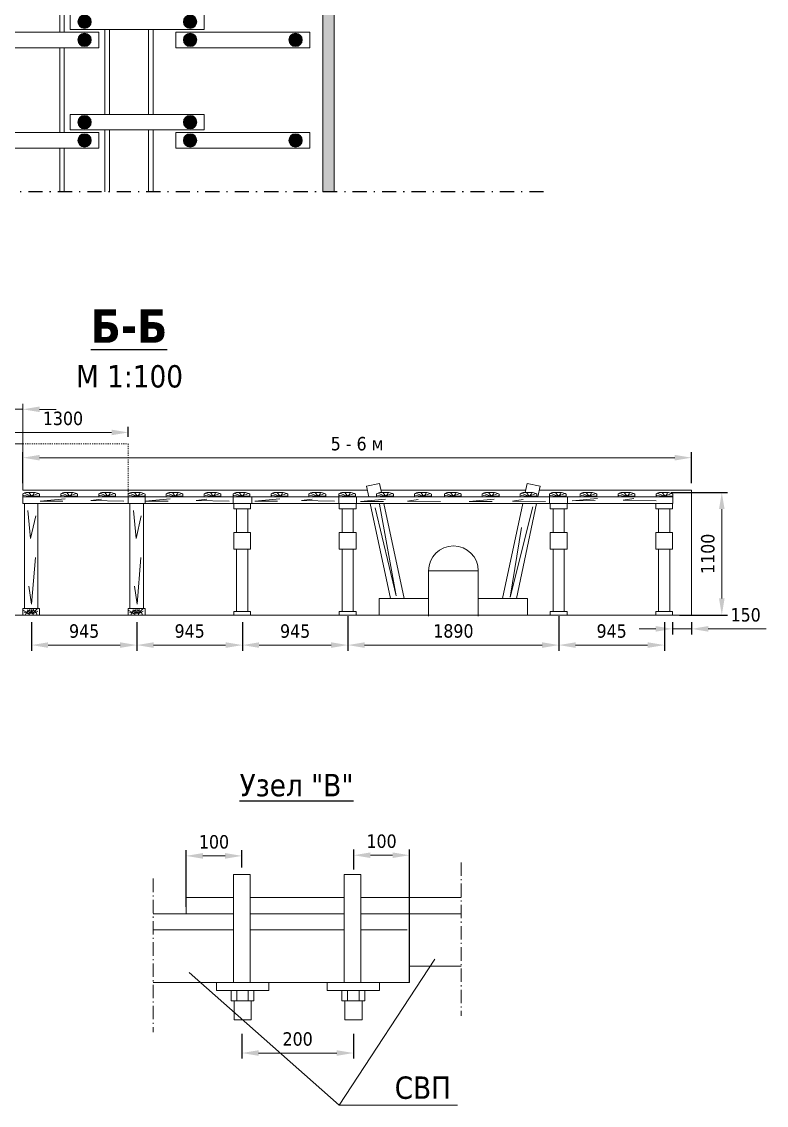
# Model space of a CAD drawing. Header units: millimetres. Extents: x 1757 to 4342, y -1901 to 53.
# Drawn here: x 3920.7 to 3987.4, y -538 to -440.9 of the extents above; entities that cross this region are included whole.
import ezdxf

# ---------------------------------------------------------------- set-up
doc = ezdxf.new("R2010")
doc.units = ezdxf.units.MM
doc.header["$LTSCALE"] = 0.1
for name, pattern in [('ACAD_ISO10W100', [18, 12, -3, 0, -3]), ('DASHDOT', [25.4, 12.7, -6.35, 0, -6.35]), ('DASHED', [0.75, 0.5, -0.25])]:
    doc.linetypes.add(name, pattern=pattern)
doc.styles.add('стиль', font='TAHOMA.TTF')
doc.dimstyles.new('Копия DIN', dxfattribs={"dimtxt": 2, "dimasz": 2.5, "dimexe": 0.5, "dimexo": 0.625, "dimtad": 0, "dimdec": 0, "dimlfac": 100, "dimzin": 4, "dimdsep": 46, "dimtxsty": 'стиль', "dimcen": 2.5, "dimclre": 256, "dimclrt": 256, "dimadec": 0, "dimazin": 2, "dimtfac": 1, "dimtdec": 0, "dimtmove": 0, "dimatfit": 3, "dimfxl": 1.25, "dimtvp": 1, "dimtolj": 1, "dimtzin": 0, "dimlwd": 0, "dimarcsym": 0})

# ---------------------------------------------------------------- blocks, each defined once
blk = doc.blocks.new('*D414')
at = {"linetype": 'ByBlock', "lineweight": -2}
for p, q in [((3917.758, -479.157), (3917.758, -477.209)), ((3930.208, -478.093), (3930.208, -477.209))]:
    blk.add_line(p, q, dxfattribs=at)
at = {"color": 0, "linetype": 'ByBlock', "lineweight": 0}
blk.add_line((3928.708, -477.709), (3919.258, -477.709), dxfattribs=at)
at = {"color": 0, "lineweight": 0}
for points in [[(3919.258, -477.459), (3919.258, -477.959), (3917.758, -477.709)], [(3928.708, -477.459), (3928.708, -477.959), (3930.208, -477.709)]]:
    blk.add_solid(points, dxfattribs=at)
at = {"layer": 'Defpoints', "color": 0, "lineweight": 0}
for p in [(3917.758, -477.709), (3930.208, -478.718), (3917.758, -479.782)]:
    blk.add_point(p, dxfattribs=at)
at = {"lineweight": 0, "insert": (3924.358, -476.459), "char_height": 1.2, "attachment_point": 5, "style": 'стиль'}
blk.add_mtext('\\A1;1300', dxfattribs=at)
blk = doc.blocks.new('*D415')
at = {"linetype": 'ByBlock', "lineweight": -2}
for p, q in [((3978.958, -494.703), (3978.958, -495.799)), ((3980.658, -494.703), (3980.658, -495.799))]:
    blk.add_line(p, q, dxfattribs=at)
at = {"color": 0, "linetype": 'ByBlock', "lineweight": 0}
for p, q in [((3977.458, -495.299), (3975.958, -495.299)), ((3978.958, -495.299), (3980.658, -495.299)), ((3982.158, -495.299), (3987.362, -495.299))]:
    blk.add_line(p, q, dxfattribs=at)
at = {"color": 0, "lineweight": 0}
for points in [[(3977.458, -495.049), (3977.458, -495.549), (3978.958, -495.299)], [(3982.158, -495.049), (3982.158, -495.549), (3980.658, -495.299)]]:
    blk.add_solid(points, dxfattribs=at)
at = {"layer": 'Defpoints', "color": 0, "lineweight": 0}
for p in [(3978.958, -494.078), (3980.658, -494.078), (3980.658, -495.299)]:
    blk.add_point(p, dxfattribs=at)
at = {"lineweight": 15, "insert": (3985.51, -494.05), "char_height": 1.2, "attachment_point": 5, "style": 'стиль'}
blk.add_mtext('\\A1;150', dxfattribs=at)
blk = doc.blocks.new('*D416')
at = {"linetype": 'ByBlock', "lineweight": -2}
for p, q in [((3921.53, -494.694), (3921.53, -497.251)), ((3930.98, -494.694), (3930.98, -497.251))]:
    blk.add_line(p, q, dxfattribs=at)
at = {"color": 0, "linetype": 'ByBlock', "lineweight": 0}
blk.add_line((3923.03, -496.751), (3929.48, -496.751), dxfattribs=at)
at = {"color": 0, "lineweight": 0}
for points in [[(3923.03, -496.501), (3923.03, -497.001), (3921.53, -496.751)], [(3929.48, -496.501), (3929.48, -497.001), (3930.98, -496.751)]]:
    blk.add_solid(points, dxfattribs=at)
at = {"layer": 'Defpoints', "color": 0, "lineweight": 0}
for p in [(3921.53, -494.069), (3930.98, -494.069), (3930.98, -496.751)]:
    blk.add_point(p, dxfattribs=at)
at = {"lineweight": 15, "insert": (3926.255, -495.502), "char_height": 1.2, "attachment_point": 5, "style": 'стиль'}
blk.add_mtext('\\A1;945', dxfattribs=at)
blk = doc.blocks.new('*D417')
at = {"linetype": 'ByBlock', "lineweight": -2}
for p, q in [((3930.98, -494.694), (3930.98, -497.251)), ((3940.43, -494.694), (3940.43, -497.251))]:
    blk.add_line(p, q, dxfattribs=at)
at = {"color": 0, "linetype": 'ByBlock', "lineweight": 0}
blk.add_line((3932.48, -496.751), (3938.93, -496.751), dxfattribs=at)
at = {"color": 0, "lineweight": 0}
for points in [[(3932.48, -496.501), (3932.48, -497.001), (3930.98, -496.751)], [(3938.93, -496.501), (3938.93, -497.001), (3940.43, -496.751)]]:
    blk.add_solid(points, dxfattribs=at)
at = {"layer": 'Defpoints', "color": 0, "lineweight": 0}
for p in [(3930.98, -494.069), (3940.43, -494.069), (3940.43, -496.751)]:
    blk.add_point(p, dxfattribs=at)
at = {"lineweight": 15, "insert": (3935.705, -495.502), "char_height": 1.2, "attachment_point": 5, "style": 'стиль'}
blk.add_mtext('\\A1;945', dxfattribs=at)
blk = doc.blocks.new('*D418')
at = {"linetype": 'ByBlock', "lineweight": -2}
for p, q in [((3940.43, -494.694), (3940.43, -497.251)), ((3949.88, -494.694), (3949.88, -497.251))]:
    blk.add_line(p, q, dxfattribs=at)
at = {"color": 0, "linetype": 'ByBlock', "lineweight": 0}
blk.add_line((3941.93, -496.751), (3948.38, -496.751), dxfattribs=at)
at = {"color": 0, "lineweight": 0}
for points in [[(3941.93, -496.501), (3941.93, -497.001), (3940.43, -496.751)], [(3948.38, -496.501), (3948.38, -497.001), (3949.88, -496.751)]]:
    blk.add_solid(points, dxfattribs=at)
at = {"layer": 'Defpoints', "color": 0, "lineweight": 0}
for p in [(3940.43, -494.069), (3949.88, -494.069), (3949.88, -496.751)]:
    blk.add_point(p, dxfattribs=at)
at = {"lineweight": 15, "insert": (3945.155, -495.502), "char_height": 1.2, "attachment_point": 5, "style": 'стиль'}
blk.add_mtext('\\A1;945', dxfattribs=at)
blk = doc.blocks.new('*D419')
at = {"linetype": 'ByBlock', "lineweight": -2}
for p, q in [((3949.88, -494.165), (3949.88, -497.251)), ((3968.78, -494.165), (3968.78, -497.251))]:
    blk.add_line(p, q, dxfattribs=at)
at = {"color": 0, "linetype": 'ByBlock', "lineweight": 0}
blk.add_line((3951.38, -496.751), (3967.28, -496.751), dxfattribs=at)
at = {"color": 0, "lineweight": 0}
for points in [[(3951.38, -496.501), (3951.38, -497.001), (3949.88, -496.751)], [(3967.28, -496.501), (3967.28, -497.001), (3968.78, -496.751)]]:
    blk.add_solid(points, dxfattribs=at)
at = {"layer": 'Defpoints', "color": 0, "lineweight": 0}
for p in [(3949.88, -493.54), (3968.78, -493.54), (3968.78, -496.751)]:
    blk.add_point(p, dxfattribs=at)
at = {"lineweight": 15, "insert": (3959.33, -495.497), "char_height": 1.2, "attachment_point": 5, "style": 'стиль'}
blk.add_mtext('\\A1;1890', dxfattribs=at)
blk = doc.blocks.new('*D420')
at = {"linetype": 'ByBlock', "lineweight": -2}
for p, q in [((3968.78, -494.694), (3968.78, -497.251)), ((3978.23, -494.694), (3978.23, -497.251))]:
    blk.add_line(p, q, dxfattribs=at)
at = {"color": 0, "linetype": 'ByBlock', "lineweight": 0}
blk.add_line((3970.28, -496.751), (3976.73, -496.751), dxfattribs=at)
at = {"color": 0, "lineweight": 0}
for points in [[(3970.28, -496.501), (3970.28, -497.001), (3968.78, -496.751)], [(3976.73, -496.501), (3976.73, -497.001), (3978.23, -496.751)]]:
    blk.add_solid(points, dxfattribs=at)
at = {"layer": 'Defpoints', "color": 0, "lineweight": 0}
for p in [(3968.78, -494.069), (3978.23, -494.069), (3978.23, -496.751)]:
    blk.add_point(p, dxfattribs=at)
at = {"lineweight": 15, "insert": (3973.505, -495.502), "char_height": 1.2, "attachment_point": 5, "style": 'стиль'}
blk.add_mtext('\\A1;945', dxfattribs=at)
blk = doc.blocks.new('*D421')
at = {"linetype": 'ByBlock', "lineweight": -2}
for p, q in [((3978.833, -483.078), (3983.873, -483.078)), ((3979.583, -494.078), (3983.873, -494.078))]:
    blk.add_line(p, q, dxfattribs=at)
at = {"color": 0, "linetype": 'ByBlock', "lineweight": 0}
blk.add_line((3983.373, -492.578), (3983.373, -484.578), dxfattribs=at)
at = {"color": 0, "lineweight": 0}
for points in [[(3983.123, -484.578), (3983.623, -484.578), (3983.373, -483.078)], [(3983.123, -492.578), (3983.623, -492.578), (3983.373, -494.078)]]:
    blk.add_solid(points, dxfattribs=at)
at = {"layer": 'Defpoints', "color": 0, "lineweight": 0}
for p in [(3978.208, -483.078), (3983.373, -483.078), (3978.958, -494.078)]:
    blk.add_point(p, dxfattribs=at)
at = {"lineweight": 0, "insert": (3982.124, -488.578), "char_height": 1.2, "attachment_point": 5, "rotation": 90, "style": 'стиль'}
blk.add_mtext('\\A1;1100', dxfattribs=at)
blk = doc.blocks.new('з0.15')
at = {"color": 7, "lineweight": 15}
for p, q in [((4545.833, -854.206), (4545.833, -853.942)), ((4546.206, -853.806), (4546.933, -853.806)), ((4547.333, -854.206), (4547.333, -853.956))]:
    blk.add_line(p, q, dxfattribs=at)
for points in [[(4547.193, -853.91), (4546.617, -854.17), (4545.91, -854.095)], [(4546.031, -853.919), (4546.626, -854.17), (4547.295, -854.105)], [(4546.858, -853.891), (4546.644, -854.16), (4546.412, -853.845)]]:
    blk.add_lwpolyline(points, dxfattribs=at)
for centre, radius, start, end in [((4546.451, -855.05), 1.269, 101.14815, 119.14223), ((4546.698, -855.035), 1.251, 59.50616, 79.18788)]:
    blk.add_arc(centre, radius, start, end, dxfattribs=at)
blk = doc.blocks.new('*D423')
at = {"linetype": 'ByBlock', "lineweight": -2}
for p, q in [((3920.758, -482.24), (3920.758, -479.471)), ((3980.658, -482.24), (3980.658, -479.471))]:
    blk.add_line(p, q, dxfattribs=at)
at = {"color": 0, "linetype": 'ByBlock', "lineweight": 0}
blk.add_line((3979.158, -479.971), (3922.258, -479.971), dxfattribs=at)
at = {"color": 0, "lineweight": 0}
for points in [[(3922.258, -479.721), (3922.258, -480.221), (3920.758, -479.971)], [(3979.158, -479.721), (3979.158, -480.221), (3980.658, -479.971)]]:
    blk.add_solid(points, dxfattribs=at)
at = {"layer": 'Defpoints', "color": 0, "lineweight": 0}
for p in [(3920.758, -479.971), (3920.758, -482.865), (3980.658, -482.865)]:
    blk.add_point(p, dxfattribs=at)
at = {"lineweight": 0, "insert": (3950.708, -478.724), "char_height": 1.2, "attachment_point": 5, "style": 'стиль'}
blk.add_mtext('\\A1;5 - 6 м', dxfattribs=at)
blk = doc.blocks.new('*D507')
at = {"linetype": 'ByBlock', "lineweight": -2}
for p, q in [((3935.39, -520.187), (3935.39, -515.129)), ((3940.38, -516.669), (3940.38, -515.129))]:
    blk.add_line(p, q, dxfattribs=at)
at = {"color": 0, "linetype": 'ByBlock', "lineweight": 0}
blk.add_line((3938.88, -515.629), (3936.89, -515.629), dxfattribs=at)
for points in [[(3936.89, -515.379), (3936.89, -515.879), (3935.39, -515.629)], [(3938.88, -515.379), (3938.88, -515.879), (3940.38, -515.629)]]:
    blk.add_solid(points, dxfattribs=at)
at = {"layer": 'Defpoints', "color": 0, "linetype": 'ByBlock', "lineweight": 0}
for p in [(3935.39, -515.629), (3940.38, -517.294), (3935.39, -520.812)]:
    blk.add_point(p, dxfattribs=at)
at = {"linetype": 'ByBlock', "lineweight": 0, "insert": (3937.885, -514.38), "char_height": 1.2, "attachment_point": 5, "style": 'стиль'}
blk.add_mtext('\\A1;100', dxfattribs=at)
blk = doc.blocks.new('*D505')
at = {"linetype": 'ByBlock', "lineweight": -2}
for p, q in [((3950.4, -516.845), (3950.4, -515.07)), ((3955.39, -526.962), (3955.39, -515.07))]:
    blk.add_line(p, q, dxfattribs=at)
at = {"color": 0, "linetype": 'ByBlock', "lineweight": 0}
blk.add_line((3953.89, -515.57), (3951.9, -515.57), dxfattribs=at)
for points in [[(3951.9, -515.32), (3951.9, -515.82), (3950.4, -515.57)], [(3953.89, -515.32), (3953.89, -515.82), (3955.39, -515.57)]]:
    blk.add_solid(points, dxfattribs=at)
at = {"layer": 'Defpoints', "color": 0, "linetype": 'ByBlock', "lineweight": 0}
for p in [(3950.4, -515.57), (3950.4, -517.47), (3955.39, -527.587)]:
    blk.add_point(p, dxfattribs=at)
at = {"linetype": 'ByBlock', "lineweight": 0, "insert": (3952.895, -514.321), "char_height": 1.2, "attachment_point": 5, "style": 'стиль'}
blk.add_mtext('\\A1;100', dxfattribs=at)
blk = doc.blocks.new('*D506')
at = {"linetype": 'ByBlock', "lineweight": -2}
for p, q in [((3940.38, -531.554), (3940.38, -533.784)), ((3950.38, -531.554), (3950.38, -533.784))]:
    blk.add_line(p, q, dxfattribs=at)
at = {"color": 0, "linetype": 'ByBlock', "lineweight": 0}
blk.add_line((3941.88, -533.284), (3948.88, -533.284), dxfattribs=at)
for points in [[(3941.88, -533.034), (3941.88, -533.534), (3940.38, -533.284)], [(3948.88, -533.034), (3948.88, -533.534), (3950.38, -533.284)]]:
    blk.add_solid(points, dxfattribs=at)
at = {"layer": 'Defpoints', "color": 0, "linetype": 'ByBlock', "lineweight": 0}
for p in [(3940.38, -530.929), (3950.38, -530.929), (3950.38, -533.284)]:
    blk.add_point(p, dxfattribs=at)
at = {"linetype": 'ByBlock', "lineweight": 0, "insert": (3945.38, -532.034), "char_height": 1.2, "attachment_point": 5, "style": 'стиль'}
blk.add_mtext('\\A1;200', dxfattribs=at)
blk = doc.blocks.new('рядст22')
at = {"lineweight": 15}
h = blk.add_hatch(color=9, dxfattribs=at)
edge = h.paths.add_edge_path()
edge.add_arc((3498.654, -915.376), 0.6, 0, 360)
h = blk.add_hatch(color=9, dxfattribs=at)
edge = h.paths.add_edge_path()
edge.add_arc((3508.104, -915.376), 0.6, 0, 360)
h = blk.add_hatch(color=9, dxfattribs=at)
edge = h.paths.add_edge_path()
edge.add_arc((3508.104, -915.376), 0.6, 0, 360)
h = blk.add_hatch(color=9, dxfattribs=at)
edge = h.paths.add_edge_path()
edge.add_arc((3517.554, -915.376), 0.6, 0, 360)
h = blk.add_hatch(color=9, dxfattribs=at)
edge = h.paths.add_edge_path()
edge.add_arc((3527.004, -915.376), 0.6, 0, 360)
h = blk.add_hatch(color=9, dxfattribs=at)
edge = h.paths.add_edge_path()
edge.add_arc((3527.004, -915.376), 0.6, 0, 360)
h = blk.add_hatch(color=9, dxfattribs=at)
edge = h.paths.add_edge_path()
edge.add_arc((3536.454, -915.376), 0.6, 0, 360)
h = blk.add_hatch(color=9, dxfattribs=at)
edge = h.paths.add_edge_path()
edge.add_arc((3498.654, -917.006), 0.6, 0, 360)
h = blk.add_hatch(color=9, dxfattribs=at)
edge = h.paths.add_edge_path()
edge.add_arc((3508.104, -917.006), 0.6, 0, 360)
h = blk.add_hatch(color=9, dxfattribs=at)
edge = h.paths.add_edge_path()
edge.add_arc((3517.554, -917.006), 0.6, 0, 360)
h = blk.add_hatch(color=9, dxfattribs=at)
edge = h.paths.add_edge_path()
edge.add_arc((3527.004, -917.006), 0.6, 0, 360)
at = {"color": 7, "lineweight": 15}
for p, q in [((3487.922, -914.676), (3499.922, -914.676)), ((3487.922, -916.076), (3487.922, -914.676)), ((3499.922, -916.076), (3499.922, -914.676)), ((3506.822, -914.676), (3518.822, -914.676)), ((3506.822, -916.076), (3506.822, -914.676)), ((3518.822, -916.076), (3518.822, -914.676)), ((3525.722, -914.676), (3537.722, -914.676)), ((3525.722, -916.076), (3525.722, -914.676)), ((3537.722, -916.076), (3537.722, -914.676)), ((3499.922, -916.076), (3487.922, -916.076)), ((3518.822, -916.076), (3506.822, -916.076)), ((3537.722, -916.076), (3525.722, -916.076)), ((3497.372, -916.306), (3509.372, -916.306)), ((3497.372, -917.706), (3497.372, -916.306)), ((3509.372, -917.706), (3509.372, -916.306)), ((3516.272, -916.306), (3528.272, -916.306)), ((3516.272, -917.706), (3516.272, -916.306)), ((3528.272, -917.706), (3528.272, -916.306)), ((3509.372, -917.706), (3497.372, -917.706)), ((3528.272, -917.706), (3516.272, -917.706))]:
    blk.add_line(p, q, dxfattribs=at)
for centre in [(3489.204, -915.376), (3498.654, -915.376), (3508.104, -915.376), (3508.104, -915.376), (3517.554, -915.376), (3527.004, -915.376), (3527.004, -915.376), (3536.454, -915.376), (3498.654, -917.006), (3508.104, -917.006), (3517.554, -917.006), (3527.004, -917.006)]:
    blk.add_circle(centre, 0.6, dxfattribs=at)

msp = doc.modelspace()

# ---------------------------------------------------------------- hatches: boundary and pattern name
at = {"lineweight": 15}
h = msp.add_hatch(color=8, dxfattribs=at)
h.paths.add_polyline_path([(3947.647, -354.38), (3948.647, -354.38), (3948.647, -294.917), (3854.025, -294.917), (3854.025, -295.917), (3947.647, -295.917)])
h.paths.add_polyline_path([(3948.647, -357.527), (3947.647, -357.527), (3947.647, -393.438), (3956.647, -393.438), (3956.647, -411.438), (3965.647, -411.438), (3965.647, -435.438), (3947.647, -435.438), (3947.647, -456.162), (3948.647, -456.162), (3948.647, -436.438), (3966.647, -436.438), (3966.647, -410.438), (3957.647, -410.438), (3957.647, -392.438), (3948.647, -392.438)])

# ---------------------------------------------------------------- linework, layer by layer
at = {"color": 7, "lineweight": 15}
for p, q in [((3924.07, -434.253), (3924.07, -441.853)), ((3924.47, -434.253), (3924.47, -441.853)), ((3947.647, -435.438), (3947.647, -456.162)), ((3948.647, -456.162), (3948.647, -436.438)), ((3928.11, -441.623), (3928.11, -449.223)), ((3928.51, -441.623), (3928.51, -449.223)), ((3932.03, -441.623), (3932.03, -449.223)), ((3932.43, -441.623), (3932.43, -449.223)), ((3924.07, -443.253), (3924.07, -450.853)), ((3924.47, -443.253), (3924.47, -450.853)), ((3928.11, -450.623), (3928.11, -456.162)), ((3928.51, -450.623), (3928.51, -456.162)), ((3932.03, -450.623), (3932.03, -456.162)), ((3932.43, -450.623), (3932.43, -456.162)), ((3924.07, -452.253), (3924.07, -456.162)), ((3924.47, -452.253), (3924.47, -456.162)), ((3920.758, -478.718), (3917.758, -478.718)), ((3920.758, -482.865), (3920.758, -478.718)), ((3920.758, -482.865), (3951.625, -482.865)), ((3952.852, -482.865), (3965.808, -482.865)), ((3967.034, -482.865), (3980.658, -482.865)), ((3920.908, -484.078), (3920.908, -493.478)), ((3921.508, -483.478), (3978.208, -483.478)), ((3922.108, -484.078), (3922.108, -493.478)), ((3930.358, -484.078), (3930.358, -493.478)), ((3931.558, -484.078), (3931.558, -493.478)), ((3939.908, -484.538), (3939.908, -486.659)), ((3940.908, -484.538), (3940.908, -486.659)), ((3949.358, -484.538), (3949.358, -486.659)), ((3950.358, -484.538), (3950.358, -486.659)), ((3968.258, -484.538), (3968.258, -486.659)), ((3969.258, -484.538), (3969.258, -486.659)), ((3977.708, -484.538), (3977.708, -486.659)), ((3978.708, -484.538), (3978.708, -486.659)), ((3939.908, -488.154), (3939.908, -493.746)), ((3940.908, -488.154), (3940.908, -493.746)), ((3949.358, -488.154), (3949.358, -493.746)), ((3950.358, -488.154), (3950.358, -493.746)), ((3968.258, -488.154), (3968.258, -493.746)), ((3969.258, -488.154), (3969.258, -493.746)), ((3977.708, -488.154), (3977.708, -493.746)), ((3978.708, -488.154), (3978.708, -493.746)), ((3957.1, -494.165), (3957.1, -490.093)), ((3957.1, -490.093), (3961.56, -490.093)), ((3961.56, -494.165), (3961.56, -490.093)), ((3952.69, -494.078), (3952.69, -492.578)), ((3957.1, -492.578), (3952.69, -492.578)), ((3965.97, -492.578), (3961.56, -492.578)), ((3965.97, -494.078), (3965.97, -492.578)), ((3920.061, -494.078), (3980.658, -494.078)), ((3959.33, -494.078), (3952.69, -494.078)), ((3965.97, -494.078), (3959.33, -494.078))]:
    msp.add_line(p, q, dxfattribs=at)
at = {"color": 7, "linetype": 'DASHDOT'}
msp.add_line((3967.409, -456.162), (3851.991, -456.162), dxfattribs=at)
at = {"lineweight": 0}
msp.add_line((3920.758, -482.533), (3920.758, -475.137), dxfattribs=at)
at = {"color": 7, "lineweight": 0}
for p, q in [((3920.758, -475.637), (3917.758, -475.637)), ((3922.258, -475.663), (3923.758, -475.663)), ((3952.725, -482.268), (3951.551, -482.517)), ((3952.897, -483.078), (3952.725, -482.268)), ((3965.934, -482.268), (3965.762, -483.078)), ((3967.108, -482.517), (3965.934, -482.268)), ((3951.551, -482.517), (3951.755, -483.478)), ((3966.904, -483.478), (3967.108, -482.517)), ((3980.658, -494.078), (3980.658, -482.865)), ((3951.883, -484.078), (3953.69, -492.578)), ((3954.917, -492.578), (3953.11, -484.078)), ((3965.55, -484.078), (3963.743, -492.578)), ((3964.97, -492.578), (3966.776, -484.078)), ((3935.674, -526.081), (3949.096, -537.966)), ((3949.096, -537.966), (3959.685, -537.966))]:
    msp.add_line(p, q, dxfattribs=at)
at = {"color": 7, "linetype": 'DASHED', "lineweight": 15}
for p, q in [((3917.758, -478.718), (3930.208, -478.718)), ((3930.208, -478.718), (3930.208, -483.478))]:
    msp.add_line(p, q, dxfattribs=at)
at = {"color": 7, "linetype": 'ACAD_ISO10W100', "lineweight": 0}
for p, q in [((3960.027, -516.215), (3960.027, -529.951)), ((3932.444, -517.665), (3932.444, -531.401))]:
    msp.add_line(p, q, dxfattribs=at)
at = {"color": 7, "lineweight": 18}
for p, q in [((3935.39, -520.812), (3935.39, -519.362)), ((3935.39, -519.362), (3939.578, -519.362)), ((3941.132, -519.362), (3949.548, -519.362)), ((3951.052, -519.362), (3960.027, -519.362)), ((3932.444, -520.812), (3939.59, -520.812)), ((3941.132, -520.812), (3949.548, -520.812)), ((3951.052, -520.812), (3960.027, -520.812)), ((3955.39, -526.962), (3955.39, -520.812)), ((3932.444, -522.262), (3939.602, -522.262)), ((3941.132, -522.262), (3949.548, -522.262)), ((3951.052, -522.262), (3955.192, -522.262)), ((3955.39, -525.512), (3960.027, -525.512)), ((3932.444, -526.962), (3955.39, -526.962)), ((3939.934, -527.672), (3939.934, -528.602)), ((3940.959, -527.672), (3940.959, -528.602)), ((3949.854, -527.672), (3949.854, -528.602)), ((3950.879, -527.672), (3950.879, -528.602))]:
    msp.add_line(p, q, dxfattribs=at)
at = {"color": 7, "linetype": 'Continuous', "lineweight": 0}
msp.add_line((3949.096, -537.966), (3957.66, -524.89), dxfattribs=at)
at = {"color": 7, "lineweight": 15}
for points in [[(3948.647, -357.527), (3948.647, -392.438), (3957.647, -392.438), (3957.647, -410.438), (3966.647, -410.438), (3966.647, -436.438), (3948.647, -436.438), (3948.647, -456.162), (3947.647, -456.162), (3947.647, -435.438), (3965.647, -435.438), (3965.647, -411.438), (3956.647, -411.438), (3956.647, -393.438), (3947.647, -393.438), (3947.647, -357.527)], [(3920.758, -483.478), (3920.758, -484.078), (3931.708, -484.078), (3931.708, -483.478), (3920.758, -483.478)], [(3924.554, -483.655), (3922.3, -483.87), (3924.353, -483.856)], [(3929.822, -483.87), (3926.865, -483.813), (3927.813, -483.669)], [(3930.208, -483.478), (3930.208, -484.078), (3941.268, -484.078), (3941.268, -483.478), (3930.208, -483.478)], [(3933.971, -483.655), (3931.717, -483.87), (3933.77, -483.856)], [(3939.24, -483.87), (3936.282, -483.813), (3937.23, -483.669)], [(3939.594, -483.478), (3939.594, -484.078), (3950.653, -484.078), (3950.654, -483.478), (3939.594, -483.478)], [(3939.658, -484.082), (3939.658, -484.538), (3941.158, -484.538), (3941.158, -484.082), (3939.658, -484.082)], [(3943.783, -483.655), (3941.53, -483.87), (3943.582, -483.856)], [(3948.691, -483.87), (3945.734, -483.813), (3946.682, -483.669)], [(3949.056, -483.478), (3949.056, -484.078), (3969.565, -484.078), (3969.566, -483.478), (3949.056, -483.478)], [(3949.108, -484.082), (3949.108, -484.538), (3950.608, -484.538), (3950.608, -484.082), (3949.108, -484.082)], [(3953.256, -483.692), (3951.003, -483.907), (3953.055, -483.893)], [(3952.327, -484.468), (3954.205, -492.328), (3952.708, -484.139)], [(3958.189, -483.907), (3955.232, -483.849), (3956.18, -483.706)], [(3962.996, -483.692), (3960.743, -483.907), (3962.796, -483.893)], [(3967.577, -483.907), (3964.619, -483.849), (3965.567, -483.706)], [(3967.927, -483.478), (3967.927, -484.078), (3978.987, -484.078), (3978.987, -483.478), (3967.927, -483.478)], [(3968.008, -484.082), (3968.008, -484.538), (3969.508, -484.538), (3969.508, -484.082), (3968.008, -484.082)], [(3972.226, -483.613), (3969.972, -483.829), (3972.025, -483.814)], [(3977.495, -483.829), (3974.538, -483.771), (3975.485, -483.628)], [(3977.458, -484.082), (3977.458, -484.538), (3978.958, -484.538), (3978.958, -484.082), (3977.458, -484.082)], [(3921.223, -484.7), (3921.453, -487.195), (3921.912, -485.187)], [(3930.673, -484.7), (3930.903, -487.195), (3931.362, -485.187)], [(3966.457, -484.367), (3964.403, -492.455), (3965.417, -486.218)], [(3939.658, -486.659), (3939.657, -488.154), (3941.158, -488.154), (3941.158, -486.659), (3939.658, -486.659)], [(3949.108, -486.659), (3949.107, -488.154), (3950.608, -488.154), (3950.608, -486.659), (3949.108, -486.659)], [(3968.008, -486.659), (3968.007, -488.154), (3969.508, -488.154), (3969.508, -486.659), (3968.008, -486.659)], [(3977.458, -486.659), (3977.457, -488.154), (3978.958, -488.154), (3978.958, -486.659), (3977.458, -486.659)], [(3921.883, -488.916), (3921.539, -493.075), (3921.309, -491.469)], [(3931.333, -488.916), (3930.989, -493.075), (3930.759, -491.469)], [(3920.758, -493.478), (3920.758, -494.078), (3922.258, -494.078), (3922.258, -493.478), (3920.758, -493.478)], [(3920.808, -493.641), (3921.357, -493.957)], [(3920.868, -493.817), (3921.338, -493.983)], [(3921.407, -493.915), (3921.177, -493.603)], [(3921.468, -493.891), (3921.371, -493.573)], [(3921.519, -493.887), (3921.56, -493.556)], [(3921.571, -493.897), (3921.72, -493.536)], [(3922.088, -493.486), (3921.629, -493.927)], [(3922.098, -493.71), (3921.661, -493.957)], [(3930.208, -493.478), (3930.208, -494.078), (3931.708, -494.078), (3931.708, -493.478), (3930.208, -493.478)], [(3930.258, -493.641), (3930.807, -493.957)], [(3930.318, -493.817), (3930.788, -493.983)], [(3930.857, -493.915), (3930.627, -493.603)], [(3930.918, -493.891), (3930.821, -493.573)], [(3930.969, -493.887), (3931.01, -493.556)], [(3931.021, -493.897), (3931.17, -493.536)], [(3931.538, -493.486), (3931.079, -493.927)], [(3931.548, -493.71), (3931.111, -493.957)]]:
    msp.add_lwpolyline(points, dxfattribs=at)
at = {"color": 7, "lineweight": 15, "ltscale": 0.4}
for points in [[(3939.658, -493.746), (3939.658, -494.078), (3941.158, -494.078), (3941.158, -493.746), (3939.658, -493.746)], [(3949.108, -493.746), (3949.108, -494.078), (3950.608, -494.078), (3950.608, -493.746), (3949.108, -493.746)], [(3968.008, -493.746), (3968.008, -494.078), (3969.508, -494.078), (3969.508, -493.746), (3968.008, -493.746)], [(3977.458, -493.746), (3977.458, -494.078), (3978.958, -494.078), (3978.958, -493.746), (3977.458, -493.746)]]:
    msp.add_lwpolyline(points, dxfattribs=at)
at = {"color": 7, "lineweight": 18}
for points in [[(3939.628, -517.294), (3941.132, -517.294), (3941.132, -526.962), (3939.628, -526.962)], [(3949.548, -517.294), (3951.052, -517.294), (3951.052, -526.962), (3949.548, -526.962)], [(3938.097, -526.962), (3942.796, -526.962), (3942.796, -527.672), (3938.097, -527.672)], [(3939.431, -527.672), (3941.462, -527.672), (3941.462, -528.602), (3939.431, -528.602)], [(3948.017, -526.962), (3952.716, -526.962), (3952.716, -527.672), (3948.017, -527.672)], [(3949.351, -527.672), (3951.382, -527.672), (3951.382, -528.602), (3949.351, -528.602)], [(3939.694, -528.602), (3941.225, -528.602), (3941.225, -530.304), (3939.694, -530.304)], [(3949.615, -528.602), (3951.145, -528.602), (3951.145, -530.304), (3949.615, -530.304)]]:
    msp.add_lwpolyline(points, close=True, dxfattribs=at)
at = {"color": 7, "lineweight": 15}
for centre, radius, start, end in [((3959.33, -490.093), 2.23, 0, 180), ((3921.514, -494.144), 0.537, 8.91252, 171.08748), ((3921.509, -494.087), 0.2, 7.43413, 172.56587), ((3930.964, -494.144), 0.537, 8.91252, 171.08748), ((3930.959, -494.087), 0.2, 7.43413, 172.56587)]:
    msp.add_arc(centre, radius, start, end, dxfattribs=at)
at = {"color": 7, "lineweight": 0}
msp.add_solid([(3922.258, -475.387), (3922.258, -475.887), (3920.758, -475.637)], dxfattribs=at)

# ---------------------------------------------------------------- block references
at = {"color": 6, "lineweight": 15, "xscale": -1, "rotation": 180}
for p in [(408.739, -1357.929), (408.739, -1366.929)]:
    msp.add_blockref('рядст22', p, dxfattribs=at)
at = {"color": 7, "lineweight": 15}
for p in [(-625.075, 370.728), (-621.675, 370.728), (-618.275, 370.728), (-615.625, 370.728), (-612.225, 370.728), (-608.825, 370.728), (-606.24, 370.728), (-602.84, 370.728), (-599.44, 370.728), (-596.777, 370.728), (-593.377, 370.728), (-589.977, 370.728), (-587.314, 370.728), (-583.914, 370.728), (-580.514, 370.728), (-577.906, 370.728), (-575.146, 370.728), (-571.746, 370.728), (-568.346, 370.728)]:
    msp.add_blockref('з0.15', p, dxfattribs=at)

# ---------------------------------------------------------------- texts
at = {"color": 7, "attachment_point": 1, "style": 'стиль'}
for s, insert, char_height, width in [('\\A1;\\pi59.439;{\\fTahoma|b1|i0|c204|p34;\\LБ-Б\\P\\pi58.126;\\fTahoma|b0|i0|c204|p34;\\H0.66667x;\\lМ 1:100}', (3867.401, -466.681), 3, 125.89643), ('\\pi34.488;{\\LУзел "В"}', (3905.695, -508.29), 2, 79.3281), ('\\pi37.244;СВП', (3916.826, -535.384), 2, 79.3281)]:
    msp.add_mtext(s, dxfattribs=dict(at, insert=insert, char_height=char_height, width=width))

# ---------------------------------------------------------------- dimensions: what is measured, and where the dimension line sits
at = {"color": 7, "lineweight": 0}
for base, p1, p2, text, picture, middle in [((3920.758, -479.971), (3980.658, -482.865), (3920.758, -482.865), '5 - 6 м', '*D423', (3950.708, -479.971)), ((3917.758, -477.709), (3930.208, -478.718), (3917.758, -479.782), '1300', '*D414', (3924.358, -477.709))]:
    dim = msp.add_linear_dim(base=base, p1=p1, p2=p2, text=text, dimstyle='Копия DIN', override={"dimtxt": 1.2, "dimasz": 1.5}, dxfattribs=at)
    dim.commit()
    dim.dimension.update_dxf_attribs({"geometry": picture, "text_midpoint": middle, "dimtype": 160})
dim = msp.add_linear_dim(base=(3983.373, -483.078), p1=(3978.958, -494.078), p2=(3978.208, -483.078), angle=90, dimstyle='Копия DIN', override={"dimtxt": 1.2, "dimasz": 1.5}, dxfattribs=at)
dim.commit()
dim.dimension.update_dxf_attribs({"geometry": '*D421', "text_midpoint": (3982.124, -488.578)})
at = {"color": 7, "lineweight": 15}
for base, p1, p2, picture, middle in [((3968.78, -496.751), (3949.88, -493.54), (3968.78, -493.54), '*D419', (3959.33, -495.497)), ((3930.98, -496.751), (3921.53, -494.069), (3930.98, -494.069), '*D416', (3926.255, -495.502)), ((3940.43, -496.751), (3930.98, -494.069), (3940.43, -494.069), '*D417', (3935.705, -495.502)), ((3949.88, -496.751), (3940.43, -494.069), (3949.88, -494.069), '*D418', (3945.155, -495.502)), ((3978.23, -496.751), (3968.78, -494.069), (3978.23, -494.069), '*D420', (3973.505, -495.502))]:
    dim = msp.add_linear_dim(base=base, p1=p1, p2=p2, dimstyle='Копия DIN', override={"dimtxt": 1.2, "dimasz": 1.5}, dxfattribs=at)
    dim.commit()
    dim.dimension.update_dxf_attribs({"geometry": picture, "text_midpoint": middle})
dim = msp.add_linear_dim(base=(3980.658, -495.299), p1=(3978.958, -494.078), p2=(3980.658, -494.078), text='150', dimstyle='Копия DIN', override={"dimtxt": 1.2, "dimasz": 1.5}, dxfattribs=at)
dim.commit()
dim.dimension.update_dxf_attribs({"geometry": '*D415', "text_midpoint": (3985.51, -494.05)})
at = {"color": 7, "linetype": 'ByBlock', "lineweight": 0}
for base, p1, p2, text, picture, middle in [((3935.39, -515.629), (3940.38, -517.294), (3935.39, -520.812), '100', '*D507', (3937.885, -514.38)), ((3950.38, -533.284), (3940.38, -530.929), (3950.38, -530.929), '200', '*D506', (3945.38, -532.034))]:
    dim = msp.add_linear_dim(base=base, p1=p1, p2=p2, text=text, dimstyle='Копия DIN', override={"dimtxt": 1.2, "dimasz": 1.5}, dxfattribs=at)
    dim.commit()
    dim.dimension.update_dxf_attribs({"geometry": picture, "text_midpoint": middle})
dim = msp.add_linear_dim(base=(3950.4, -515.57), p1=(3955.39, -527.587), p2=(3950.4, -517.47), text='100', dimstyle='Копия DIN', override={"dimtxt": 1.2, "dimasz": 1.5}, dxfattribs=at)
dim.commit()
dim.dimension.update_dxf_attribs({"geometry": '*D505', "text_midpoint": (3952.895, -515.57), "dimtype": 160})

doc.saveas('drawing.dxf')
